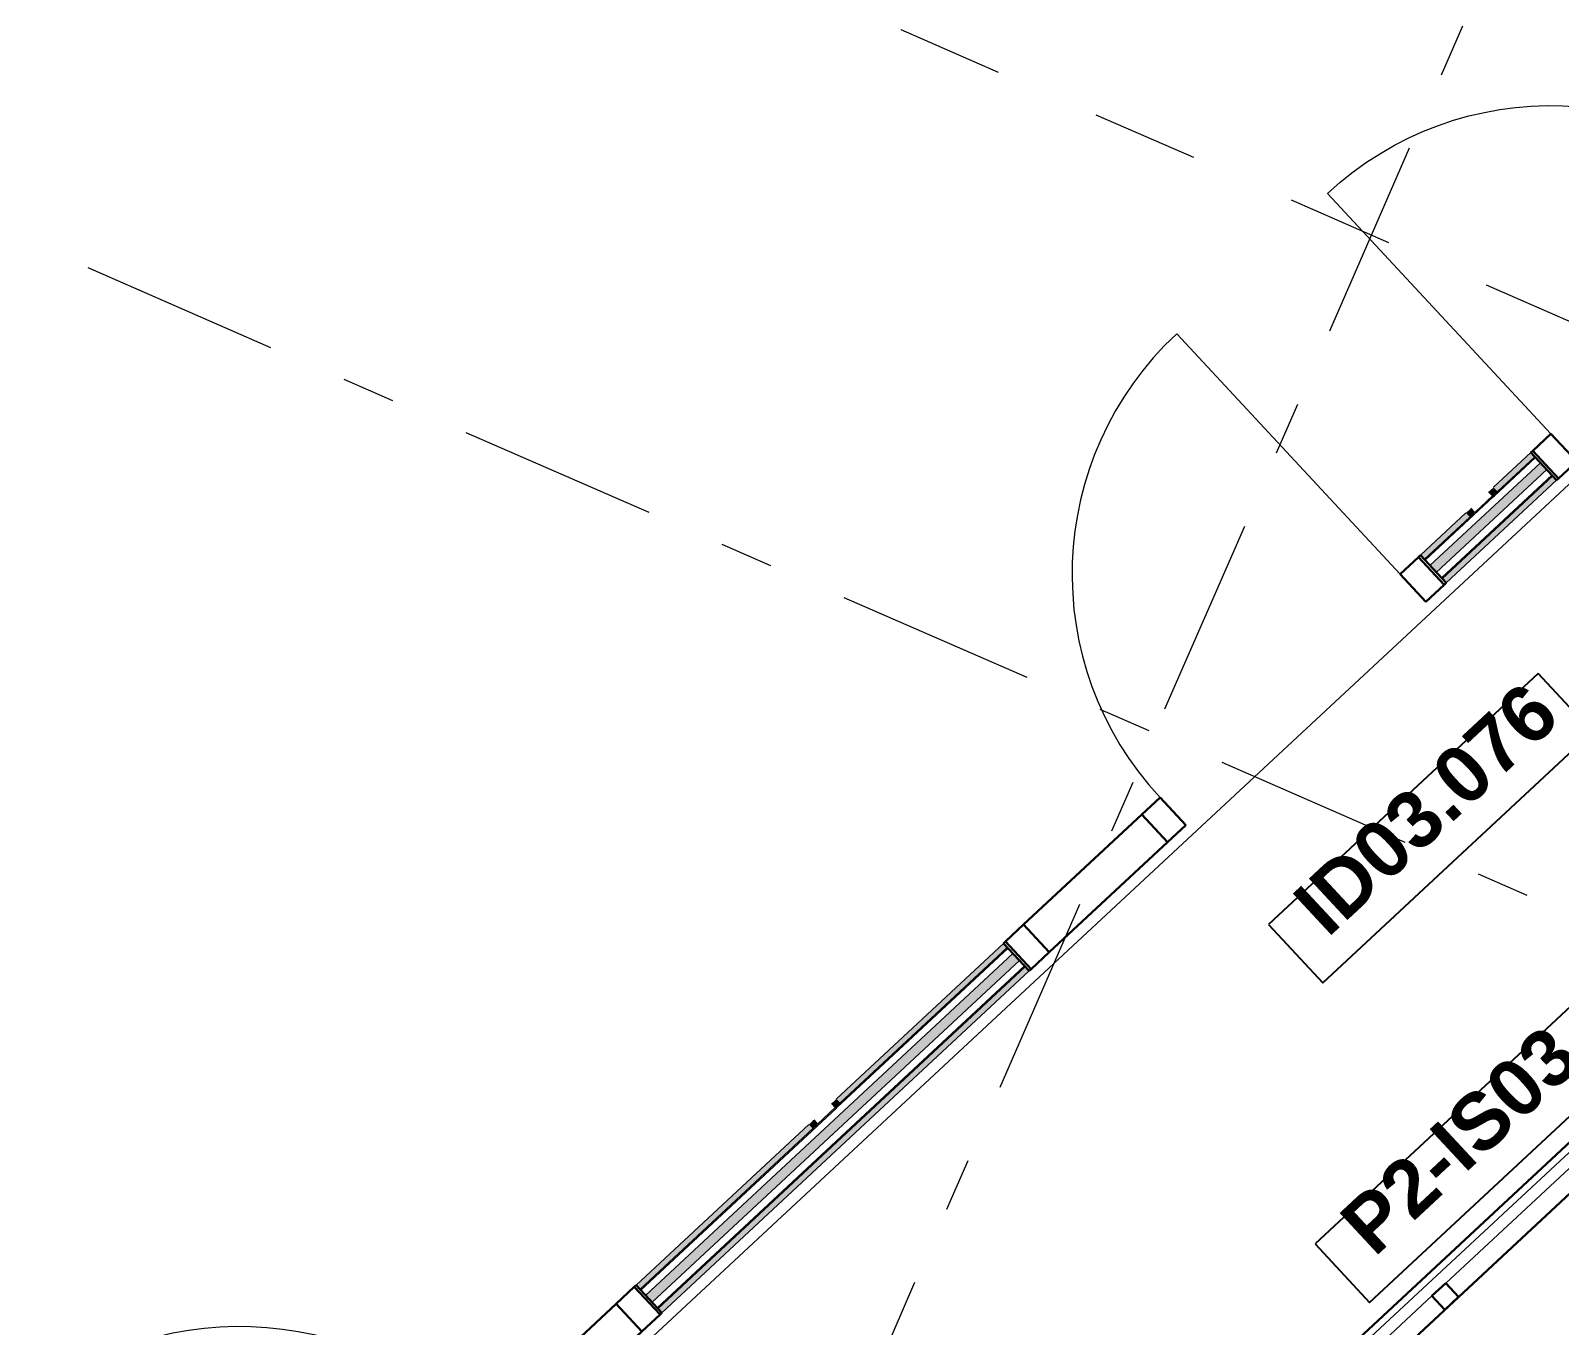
# Model space of a CAD drawing. Header units: millimetres. Extents: x -35034 to 431752, y -71616 to 25069.
# Drawn here: x 318706 to 322760, y -26568 to -23136 of the extents above; entities that cross this region are included whole.
import ezdxf
from ezdxf.enums import TextEntityAlignment as Align

# ---------------------------------------------------------------- set-up
doc = ezdxf.new("R2010")
doc.units = ezdxf.units.MM
doc.header["$MEASUREMENT"] = 0
doc.linetypes.add('Dashed', pattern=[564.444447, 282.222223, -282.222223])
doc.linetypes.add('Double Dashed', pattern=[1093.611073, 529.166651, -211.666656, 141.111112, -211.666656])
for name, color, linetype in [('A-95-MC_Marker_Section_P2.Marker', 7, 'Continuous'), ('New_A-05-M_Gross_Int_Circulation', 7, 'Continuous'), ('New_A-15-MG_Structural_Grid_Phase_2', 7, 'Continuous'), ('New_A-25-M_Wall_Int', 7, 'Continuous'), ('New_ArchiCAD Door Markers', 7, 'Continuous'), ('New_ArchiCAD Doors', 7, 'Continuous'), ('New_ArchiCAD Window Markers', 7, 'Continuous'), ('New_ArchiCAD Windows', 7, 'Continuous')]:
    doc.layers.add(name, color=color, linetype=linetype)
for name, color, linetype, lineweight in [('A-95-MC_Marker_Section_P2.Marker_Pen_No__1', 7, 'Continuous', 13), ('New_A-25-M_Wall_Int_Pen_No__1', 7, 'Continuous', 13), ('New_ArchiCAD Door Markers_Pen_No__1', 7, 'Continuous', 13), ('New_ArchiCAD Door Markers_Pen_No__5', 7, 'Continuous', 25), ('New_ArchiCAD Doors_Pen_No__1', 7, 'Continuous', 13), ('New_ArchiCAD Window Markers_Pen_No__1', 7, 'Continuous', 13), ('New_ArchiCAD Window Markers_Pen_No__5', 7, 'Continuous', 25), ('New_ArchiCAD Windows_Pen_No__1', 7, 'Continuous', 13), ('New_ArchiCAD Windows_Pen_No__83', 8, 'Continuous', 20), ('New_ArchiCAD Zone Stamps_Pen_No__6', 7, 'Continuous', 35)]:
    doc.layers.add(name, color=color, linetype=linetype, lineweight=lineweight)
for name, color, linetype, lineweight, true_color in [('New_A-05-M_Gross_Int_Circulation_Pen_No__74', 7, 'Continuous', 20, 0x606060), ('New_A-15-MG_Structural_Grid_Phase_2_Pen_No__222', 7, 'Continuous', 13, 0x65af33), ('New_A-25-M_Wall_Int_Pen_No__107', 7, 'Continuous', 15, 0xa6a6a6), ('New_ArchiCAD Doors_Pen_No__43', 7, 'Continuous', 30, 0x444444), ('New_ArchiCAD Doors_Pen_No__63', 7, 'Continuous', 20, 0x606060), ('New_ArchiCAD Windows_Pen_No__23', 7, 'Continuous', 30, 0x2a2a2a), ('New_ArchiCAD Windows_Pen_No__43', 7, 'Continuous', 30, 0x444444)]:
    doc.layers.add(name, color=color, linetype=linetype, lineweight=lineweight, true_color=true_color)
doc.styles.add('GENERATED_STYLE_1', font='')
doc.styles.add('GENERATED_STYLE_2', font='')
doc.styles.add('GENERATED_STYLE_3', font='')
doc.styles.add('GENERATED_STYLE_4', font='')
doc.styles.get('GENERATED_STYLE_1').set_extended_font_data('Swis721 BT', bold=True)
doc.styles.get('GENERATED_STYLE_2').set_extended_font_data('Arial', bold=True)
doc.styles.get('GENERATED_STYLE_3').set_extended_font_data('Arial')
doc.styles.get('GENERATED_STYLE_4').set_extended_font_data('Swis721 BT')

# ---------------------------------------------------------------- blocks, each defined once
blk = doc.blocks.new('Corridor 02-Third_INB 3152_63_2', base_point=(314166.9, -30973.4))
at = {"layer": 'New_A-05-M_Gross_Int_Circulation_Pen_No__74', "linetype": 'Continuous'}
for p, q in [((334812.6, -13146), (316165.4, -30497.4)), ((317022.7, -31464.6), (335703.6, -14103.4))]:
    blk.add_line(p, q, dxfattribs=at)
at = {"layer": 'New_ArchiCAD Zone Stamps_Pen_No__6'}
for tag, height, style, p in [('ROOM_NAME', 250, 'GENERATED_STYLE_2', (313334.1, -29413.8)), ('zoneNameLine2', 250, 'GENERATED_STYLE_2', (313145.7, -29846)), ('ROOM_NUMBER', 200, 'GENERATED_STYLE_3', (312957.3, -30266.7)), ('measuredAreaCode', 200, 'GENERATED_STYLE_3', (312800.2, -30626.8)), ('ROOM_HOLES_PRM', 200, 'GENERATED_STYLE_3', (313107.6, -30760.8)), ('DUMMY_649', 200, 'GENERATED_STYLE_3', (313736.8, -31035.2)), ('DUMMY_650', 133.3, 'GENERATED_STYLE_3', (314016.1, -31141.7))]:
    blk.add_attdef(tag, text='', height=height, rotation=336.4404, dxfattribs=dict(at, style=style)).set_placement(p, align=Align.TOP_LEFT)
blk = doc.blocks.new('Horizontal Multi-Sash Window 19')
at = {"layer": 'New_ArchiCAD Windows_Pen_No__1', "linetype": 'Continuous'}
for p, q in [((-1500, -13), (-1500, 0)), ((1500, -13), (1500, 0)), ((-1500, -32), (-1500, -13)), ((-1500, -35), (-1500, -32)), ((-1500, -50), (-1500, -35)), ((1500, -32), (1500, -13)), ((1500, -35), (1500, -32)), ((1500, -50), (1500, -35))]:
    blk.add_line(p, q, dxfattribs=at)
at = {"layer": 'New_ArchiCAD Windows_Pen_No__23', "linetype": 'Continuous'}
for p, q in [((-1500, 50), (1500, 50)), ((-1500, -50), (1500, -50))]:
    blk.add_line(p, q, dxfattribs=at)
at = {"layer": 'New_ArchiCAD Windows_Pen_No__43', "linetype": 'Continuous'}
for p, q in [((-1500, 0), (-1495, 0)), ((-1495, 0), (-1445, 0)), ((-1445, 0), (-1445, -50)), ((-515, -50), (-515, 0)), ((-515, 0), (-490, 0)), ((-490, 0), (-465, 0)), ((-465, 0), (-465, -50)), ((465, -50), (465, 0)), ((465, 0), (490, 0)), ((490, 0), (515, 0)), ((515, 0), (515, -50)), ((1445, -50), (1445, 0)), ((1445, 0), (1495, 0)), ((1495, 0), (1500, 0)), ((-1495, -50), (-1500, -50)), ((-1445, -50), (-1495, -50)), ((-490, -50), (-515, -50)), ((-465, -50), (-490, -50)), ((490, -50), (465, -50)), ((515, -50), (490, -50)), ((1495, -50), (1445, -50)), ((1500, -50), (1495, -50))]:
    blk.add_line(p, q, dxfattribs=at)
at = {"layer": 'New_ArchiCAD Windows_Pen_No__83', "linetype": 'Continuous'}
for p, q in [((-1495, -50), (-1495, 0)), ((-1445, 0), (-515, 0)), ((-465, 0), (465, 0)), ((515, 0), (1445, 0)), ((1495, -50), (1495, 0)), ((-515, -50), (-1445, -50)), ((465, -50), (-465, -50)), ((1445, -50), (515, -50))]:
    blk.add_line(p, q, dxfattribs=at)
blk = doc.blocks.new('Window Stamp 18_8')
at = {"layer": 'New_ArchiCAD Window Markers_Pen_No__5', "linetype": 'Continuous'}
for p, q in [((647.5, -150), (-647.5, -150)), ((-647.5, -150), (-647.5, -361.8)), ((647.5, -150), (-647.5, -150)), ((647.5, -361.8), (647.5, -150)), ((-647.5, -361.8), (647.5, -361.8))]:
    blk.add_line(p, q, dxfattribs=at)
at = {"layer": 'New_ArchiCAD Window Markers_Pen_No__1', "style": 'GENERATED_STYLE_1'}
blk.add_attdef('AC_WIDO_ID', text='', height=150, rotation=180, dxfattribs=at).set_placement((588.7, -105.4), align=Align.BOTTOM_LEFT)
blk = doc.blocks.new('Wall_306_2', base_point=(340342.9, -9881.6))
at = {"layer": 'New_ArchiCAD Window Markers'}
ref = blk.add_blockref('Window Stamp 18_8', (322832.7, -26175.7), dxfattribs=dict(at, rotation=222.9395604774693))
ref.add_attrib('AC_WIDO_ID', 'P2-IS03.026', dxfattribs={"layer": 'New_ArchiCAD Window Markers_Pen_No__1', "color": 7, "height": 150, "rotation": 42.9396, "style": 'GENERATED_STYLE_1'}).set_placement((322299.6, -26422.3), align=Align.BOTTOM_LEFT)
at = {"layer": 'New_ArchiCAD Windows', "color": 251, "linetype": 'Continuous', "lineweight": 20, "true_color": 0x606060, "zscale": 1000, "rotation": 42.93956047746932}
blk.add_blockref('Horizontal Multi-Sash Window 19', (322798.7, -26139.1), dxfattribs=at)
blk = doc.blocks.new('*X1083', base_point=(341458.1, 0))
at = {"layer": 'New_A-25-M_Wall_Int_Pen_No__107', "linetype": 'Continuous'}
blk.add_hatch(color=256, dxfattribs=at).paths.add_polyline_path([(321310.8, -25582.3), (320337.1, -26488.3), (320354.1, -26506.6), (321327.8, -25600.6)])
blk = doc.blocks.new('*X1084', base_point=(341458.1, 0))
at = {"layer": 'New_A-25-M_Wall_Int_Pen_No__107', "linetype": 'Continuous'}
blk.add_hatch(color=256, dxfattribs=at).paths.add_polyline_path([(322416.2, -24553.7), (322433.3, -24572), (322726.1, -24299.5), (322709.1, -24281.2)])
blk = doc.blocks.new('Door with Sidelight on Side 2 19_11')
at = {"layer": 'New_ArchiCAD Doors_Pen_No__1', "linetype": 'Continuous'}
for p, q in [((-755, 0), (-755, -15)), ((755, 0), (755, -15)), ((-755, -15), (-755, -18)), ((-755, -18), (-755, -37)), ((-755, -37), (-755, -62)), ((755, -15), (755, -18)), ((755, -18), (755, -37)), ((755, -37), (755, -62)), ((-755, -62), (-755, -82)), ((755, -62), (755, -82)), ((-755, -82), (-755, -85)), ((-755, -85), (-755, -100)), ((755, -82), (755, -85)), ((755, -85), (755, -100))]:
    blk.add_line(p, q, dxfattribs=at)
at = {"layer": 'New_ArchiCAD Doors_Pen_No__43', "linetype": 'Continuous'}
for p, q in [((-748, 0), (-755, 0)), ((-755, 0), (-755, -100)), ((-682, 0), (-748, 0)), ((-748, 0), (-748, -100)), ((-254, 0), (-682, 0)), ((-682, 0), (-682, -100)), ((-682, -100), (-682, 0)), ((-254, -100), (-254, 0)), ((-188, 0), (-254, 0)), ((-254, 0), (-254, -100)), ((-188, -100), (-188, 0)), ((748, 0), (682, 0)), ((682, 0), (682, -100)), ((748, 0), (755, 0)), ((748, -100), (748, 0)), ((755, 0), (755, -100)), ((-748, -100), (-755, -100)), ((-748, -100), (-682, -100)), ((-682, -100), (-254, -100)), ((-254, -100), (-188, -100)), ((682, -100), (748, -100)), ((748, -100), (755, -100))]:
    blk.add_line(p, q, dxfattribs=at)
at = {"layer": 'New_ArchiCAD Doors_Pen_No__63', "linetype": 'Continuous'}
blk.add_line((682, 0), (682, 870), dxfattribs=at)
blk.add_arc((682, 0), 870, 90, 180, dxfattribs=at)
blk = doc.blocks.new('Door Stamp 17_21')
at = {"layer": 'New_ArchiCAD Door Markers_Pen_No__5', "linetype": 'Continuous'}
for p, q in [((770.5, -441.9), (-206.6, -441.9)), ((-206.6, -441.9), (-206.6, -653.7)), ((770.5, -653.7), (770.5, -441.9)), ((-206.6, -653.7), (770.5, -653.7)), ((-206.6, -653.7), (770.5, -653.7))]:
    blk.add_line(p, q, dxfattribs=at)
at = {"layer": 'New_ArchiCAD Door Markers_Pen_No__1', "style": 'GENERATED_STYLE_1'}
blk.add_attdef('AC_WIDO_ID', text='', height=150, dxfattribs=at).set_placement((-147.8, -609.1), align=Align.BOTTOM_LEFT)
blk = doc.blocks.new('Wall_309_2', base_point=(316134.4, -30348.4))
at = {"layer": 'New_A-25-M_Wall_Int_Pen_No__107', "linetype": 'Continuous', "lineweight": 0, "true_color": 0x535353}
for points in [[(322584.3, -24367.3), (322586.3, -24369.5), (322696.1, -24267.3), (322694.1, -24265.1)], [(322446.9, -24586.6), (322448.9, -24588.8), (322741.8, -24316.3), (322739.7, -24314.1)], [(322574.1, -24356.3), (322571.9, -24358.3), (322582.1, -24369.3), (322584.3, -24367.3)], [(322582.1, -24369.3), (322401.2, -24537.6), (322403.3, -24539.8), (322584.1, -24371.5)], [(322525, -24401.9), (322522.8, -24404), (322533, -24414.9), (322535.2, -24412.9)], [(322584.3, -24367.3), (322582.1, -24369.3), (322584.1, -24371.5), (322586.3, -24369.5)], [(321295.8, -25566.2), (320841.9, -25988.5), (320843.9, -25990.7), (321297.8, -25568.4)], [(321341.4, -25615.2), (320367.8, -26521.3), (320369.8, -26523.5), (321343.5, -25617.4)], [(320831.7, -25977.6), (320829.5, -25979.6), (320839.7, -25990.6), (320841.9, -25988.5)], [(320839.7, -25990.6), (320322.1, -26472.2), (320324.2, -26474.4), (320841.8, -25992.8)], [(320782.6, -26023.2), (320780.4, -26025.2), (320790.7, -26036.2), (320792.9, -26034.2)], [(320841.9, -25988.5), (320839.7, -25990.6), (320841.8, -25992.8), (320843.9, -25990.7)]]:
    blk.add_hatch(color=251, dxfattribs=at).paths.add_polyline_path(points)
at = {"layer": 'New_A-25-M_Wall_Int_Pen_No__107', "linetype": 'Continuous'}
for points in [[(322683.9, -24254.1), (322585, -24346.1), (322595.3, -24357), (322694.1, -24265.1)], [(322448.9, -24588.8), (322459.2, -24599.8), (322752, -24327.3), (322741.8, -24316.3)], [(322585, -24346.1), (322574.1, -24356.3), (322584.3, -24367.3), (322595.3, -24357)], [(322511.8, -24414.2), (322391, -24526.6), (322401.2, -24537.6), (322522, -24425.2)], [(322522.8, -24404), (322511.8, -24414.2), (322522, -24425.2), (322533, -24414.9)], [(321285.6, -25555.2), (320842.7, -25967.3), (320852.9, -25978.3), (321295.8, -25566.2)], [(320369.8, -26523.5), (320380, -26534.4), (321353.7, -25628.4), (321343.5, -25617.4)], [(320842.7, -25967.3), (320831.7, -25977.6), (320841.9, -25988.5), (320852.9, -25978.3)], [(320311.9, -26461.2), (320322.1, -26472.2), (320779.7, -26046.4), (320769.5, -26035.5)], [(320780.4, -26025.2), (320769.5, -26035.5), (320779.7, -26046.4), (320790.7, -26036.2)]]:
    blk.add_hatch(color=256, dxfattribs=at).paths.add_polyline_path(points)
at = {"layer": 'New_A-25-M_Wall_Int_Pen_No__1', "linetype": 'Continuous'}
for p, q in [((322416.2, -24553.7), (322709.1, -24281.2)), ((322586.3, -24369.5), (322696.1, -24267.3)), ((322595.3, -24357), (322694.1, -24265.1)), ((322683.9, -24254.1), (322694.1, -24265.1)), ((322694.1, -24265.1), (322696.1, -24267.3)), ((322696.1, -24267.3), (322709.1, -24281.2)), ((322709.1, -24281.2), (322726.1, -24299.5)), ((322433.3, -24572), (322726.1, -24299.5)), ((322446.9, -24586.6), (322739.7, -24314.1)), ((322448.9, -24588.8), (322741.8, -24316.3)), ((322726.1, -24299.5), (322739.7, -24314.1)), ((322739.7, -24314.1), (322741.8, -24316.3)), ((322741.8, -24316.3), (322752, -24327.3)), ((322571.9, -24358.3), (322582.1, -24369.3)), ((322584.3, -24367.3), (322574.1, -24356.3)), ((322584.3, -24367.3), (322595.3, -24357)), ((322403.3, -24539.8), (322584.1, -24371.5)), ((322525, -24401.9), (322535.2, -24412.9)), ((322535.2, -24412.9), (322582.1, -24369.3)), ((322584.1, -24371.5), (322586.3, -24369.5)), ((322401.2, -24537.6), (322522, -24425.2)), ((322522, -24425.2), (322533, -24414.9)), ((322522.8, -24404), (322533, -24414.9)), ((322391, -24526.6), (322401.2, -24537.6)), ((322401.2, -24537.6), (322403.3, -24539.8)), ((322403.3, -24539.8), (322416.2, -24553.7)), ((322416.2, -24553.7), (322433.3, -24572)), ((322433.3, -24572), (322446.9, -24586.6)), ((322446.9, -24586.6), (322448.9, -24588.8)), ((322448.9, -24588.8), (322459.2, -24599.8)), ((320843.9, -25990.7), (321297.8, -25568.4)), ((320852.9, -25978.3), (321295.8, -25566.2)), ((321285.6, -25555.2), (321295.8, -25566.2)), ((321295.8, -25566.2), (321297.8, -25568.4)), ((321297.8, -25568.4), (321310.8, -25582.3)), ((320337.1, -26488.3), (321310.8, -25582.3)), ((320354.1, -26506.6), (321327.8, -25600.6)), ((320367.8, -26521.3), (321341.4, -25615.2)), ((320369.8, -26523.5), (321343.5, -25617.4)), ((321310.8, -25582.3), (321327.8, -25600.6)), ((321327.8, -25600.6), (321341.4, -25615.2)), ((321341.4, -25615.2), (321343.5, -25617.4)), ((321343.5, -25617.4), (321353.7, -25628.4)), ((320829.5, -25979.6), (320839.7, -25990.6)), ((320841.9, -25988.5), (320831.7, -25977.6)), ((320841.9, -25988.5), (320852.9, -25978.3)), ((320324.2, -26474.4), (320841.8, -25992.8)), ((320782.6, -26023.2), (320792.9, -26034.2)), ((320792.9, -26034.2), (320839.7, -25990.6)), ((320841.8, -25992.8), (320843.9, -25990.7)), ((320322.1, -26472.2), (320779.7, -26046.4)), ((320779.7, -26046.4), (320790.7, -26036.2)), ((320780.4, -26025.2), (320790.7, -26036.2)), ((320311.9, -26461.2), (320322.1, -26472.2)), ((320322.1, -26472.2), (320324.2, -26474.4)), ((320324.2, -26474.4), (320337.1, -26488.3)), ((320337.1, -26488.3), (320354.1, -26506.6)), ((320354.1, -26506.6), (320367.8, -26521.3)), ((320367.8, -26521.3), (320369.8, -26523.5)), ((320369.8, -26523.5), (320380, -26534.4))]:
    blk.add_line(p, q, dxfattribs=at)
at = {"layer": 'New_A-25-M_Wall_Int_Pen_No__1', "linetype": 'Continuous', "flags": 128}
for points in [[(322683.9, -24254.1), (322585, -24346.1)], [(322459.2, -24599.8), (322752, -24327.3)], [(322511.8, -24414.2), (322391, -24526.6)], [(321285.6, -25555.2), (320842.7, -25967.3)], [(320380, -26534.4), (321353.7, -25628.4)], [(320769.5, -26035.5), (320311.9, -26461.2)]]:
    blk.add_lwpolyline(points, dxfattribs=at)
at = {"layer": 'New_A-25-M_Wall_Int', "color": 250, "lineweight": 50, "true_color": 0x2a2a2a}
for name in ['*X1084', '*X1083']:
    blk.add_blockref(name, (341458.1, 0), dxfattribs=at)
at = {"layer": 'New_ArchiCAD Door Markers'}
ref = blk.add_blockref('Door Stamp 17_21', (321838.3, -25040.9), dxfattribs=dict(at, rotation=42.93845664641172))
ref.add_attrib('AC_WIDO_ID', 'ID03.076', dxfattribs={"layer": 'New_ArchiCAD Door Markers_Pen_No__1', "color": 7, "height": 150, "rotation": 42.9385, "style": 'GENERATED_STYLE_1'}).set_placement((322175.4, -25575.5), align=Align.BOTTOM_LEFT)
at = {"layer": 'New_ArchiCAD Doors', "color": 251, "linetype": 'Continuous', "lineweight": 20, "true_color": 0x606060, "xscale": -1, "zscale": 1000, "rotation": 42.93845664641172}
for p in [(323236.6, -23739.8), (319759.2, -26975.5)]:
    blk.add_blockref('Door with Sidelight on Side 2 19_11', p, dxfattribs=at)
at = {"layer": 'New_ArchiCAD Doors', "color": 251, "linetype": 'Continuous', "lineweight": 20, "true_color": 0x606060, "zscale": 1000, "rotation": 42.93845664641172}
blk.add_blockref('Door with Sidelight on Side 2 19_11', (321838.3, -25040.9), dxfattribs=at)
blk = doc.blocks.new('Standard grid marker_10')
at = {"layer": 'New_A-15-MG_Structural_Grid_Phase_2_Pen_No__222', "linetype": 'Double Dashed'}
blk.add_line((705.1, 0), (53258.1, 0), dxfattribs=at)
at = {"layer": 'New_A-15-MG_Structural_Grid_Phase_2_Pen_No__222', "style": 'GENERATED_STYLE_4'}
for tag, p in [('AC_MarkerText_1_0', (-500, 38.7)), ('AC_MarkerText_1_1', (54463.2, 38.7))]:
    blk.add_attdef(tag, text='', height=350, rotation=180, dxfattribs=at).set_placement(p, align=Align.MIDDLE_CENTER)
blk = doc.blocks.new('Standard grid marker_18')
at = {"layer": 'New_A-15-MG_Structural_Grid_Phase_2_Pen_No__222', "linetype": 'Double Dashed'}
blk.add_line((18746, 0), (39496.4, 0), dxfattribs=at)
at = {"layer": 'New_A-15-MG_Structural_Grid_Phase_2_Pen_No__222', "style": 'GENERATED_STYLE_4'}
for tag, p in [('AC_MarkerText_1_0', (-500, 41.2)), ('AC_MarkerText_1_1', (58742.4, 41.2))]:
    blk.add_attdef(tag, text='', height=350, rotation=270, dxfattribs=at).set_placement(p, align=Align.MIDDLE_CENTER)
blk = doc.blocks.new('Cutting Plane_4_2', base_point=(316127.6, -21002.6))
at = {"layer": 'A-95-MC_Marker_Section_P2.Marker_Pen_No__1', "linetype": 'Dashed'}
blk.add_line((316356.7, -21102.5), (363850, -41811.9), dxfattribs=at)

msp = doc.modelspace()

# ---------------------------------------------------------------- block references
at = {"layer": 'A-95-MC_Marker_Section_P2.Marker'}
msp.add_blockref('Cutting Plane_4_2', (316127.6, -21002.6), dxfattribs=at)
at = {"layer": 'New_A-05-M_Gross_Int_Circulation', "linetype": 'Continuous'}
msp.add_blockref('Corridor 02-Third_INB 3152_63_2', (314166.9, -30973.4), dxfattribs=at)
at = {"layer": 'New_A-15-MG_Structural_Grid_Phase_2', "color": 8, "linetype": 'Continuous', "lineweight": 15, "zscale": 1000}
for name, p, rotation in [('Standard grid marker_18', (310723.9, -50137), 66.44041158399293), ('Standard grid marker_10', (364097.6, -43491.3), 156.4404115839929)]:
    msp.add_blockref(name, p, dxfattribs=dict(at, rotation=rotation))
at = {"layer": 'New_A-25-M_Wall_Int', "color": 250, "lineweight": 50, "true_color": 0x2a2a2a}
for name, p in [('Wall_309_2', (316134.4, -30348.4)), ('Wall_306_2', (340342.9, -9881.6))]:
    msp.add_blockref(name, p, dxfattribs=at)

doc.saveas('drawing.dxf')
